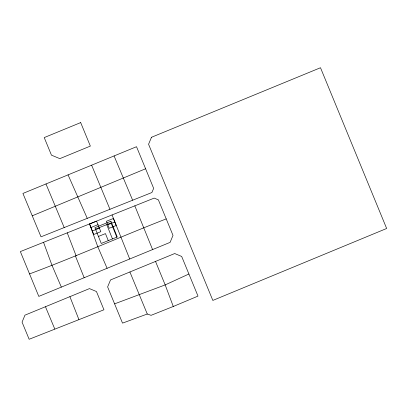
<?xml version="1.0" encoding="UTF-8"?>
<svg xmlns="http://www.w3.org/2000/svg" width="407" height="407" viewBox="0 0 407 407"><rect width="100%" height="100%" fill="white"/><g stroke="black" fill="none" stroke-linecap="round" stroke-linejoin="round"><path stroke-width="0.61" d="M188.904 274.013L165.181 284.905L114.591 303.856L107.626 286.915L110.526 279.95L174.7 253.536L181.68 256.456L198 296.103L173.28 306.481L151.083 315.323L147.273 314.021L122.522 323.133L114.591 303.856M29.523 273.921C75.554 256.731 120.457 236.762 166.224 218.89L173.006 235.388L170.106 242.369L38.797 296.388L20.35 251.587L154.212 198.097L158.379 199.868L166.224 218.89M32.255 215.807L145.599 168.768L136.518 146.708L22.919 193.442L41.021 236.823L151.897 192.521L153.653 188.365L145.599 168.768M45.447 306.725L89.464 288.609L96.444 291.524L103.953 309.778L29.146 339.27L22.059 322.135L24.959 315.155L45.447 306.725L54.772 328.983M90.98 227.482L97.99 224.659M92.394 230.988L99.4 228.164M107.809 224.776L114.82 221.952M98.438 236.436L105.449 233.613L108.272 240.623M95.492 229.126L111.075 222.904L116.799 237.189M68.066 174.873L87.256 218.345M107.097 268.299L97.7 246.51L89.555 223.936M61.345 287.113L51.959 265.247L43.544 242.328M114.077 155.942L132.631 200.213M45.976 183.954L64.199 227.564M91.626 165.171L109.951 209.279M147.273 314.021L129.899 271.973M155.525 261.426L165.181 284.905L173.28 306.481M134.824 205.85L152.579 249.577M106.72 224.644L112.474 238.929M75.488 256.151L84.163 277.727M112.052 214.947L129.701 258.994M69.897 296.662L78.902 319.551M67.236 232.85L76.15 255.896M151.475 137.281L148.575 144.246L212.836 300.422L386.65 228.485L320.497 67.73L151.475 137.281M80.683 122.593L44.226 137.581L51.46 155.153L59.834 158.644L90.354 146.088L80.683 122.593M96.576 221.159L89.571 223.982L93.803 234.493L100.814 231.669L96.576 221.159M113.405 218.452L106.4 221.276L109.224 228.281L116.229 225.458L113.405 218.452M110.908 221.225L94.907 227.671L101.262 243.447L117.262 237.001L110.908 221.225"/></g></svg>
